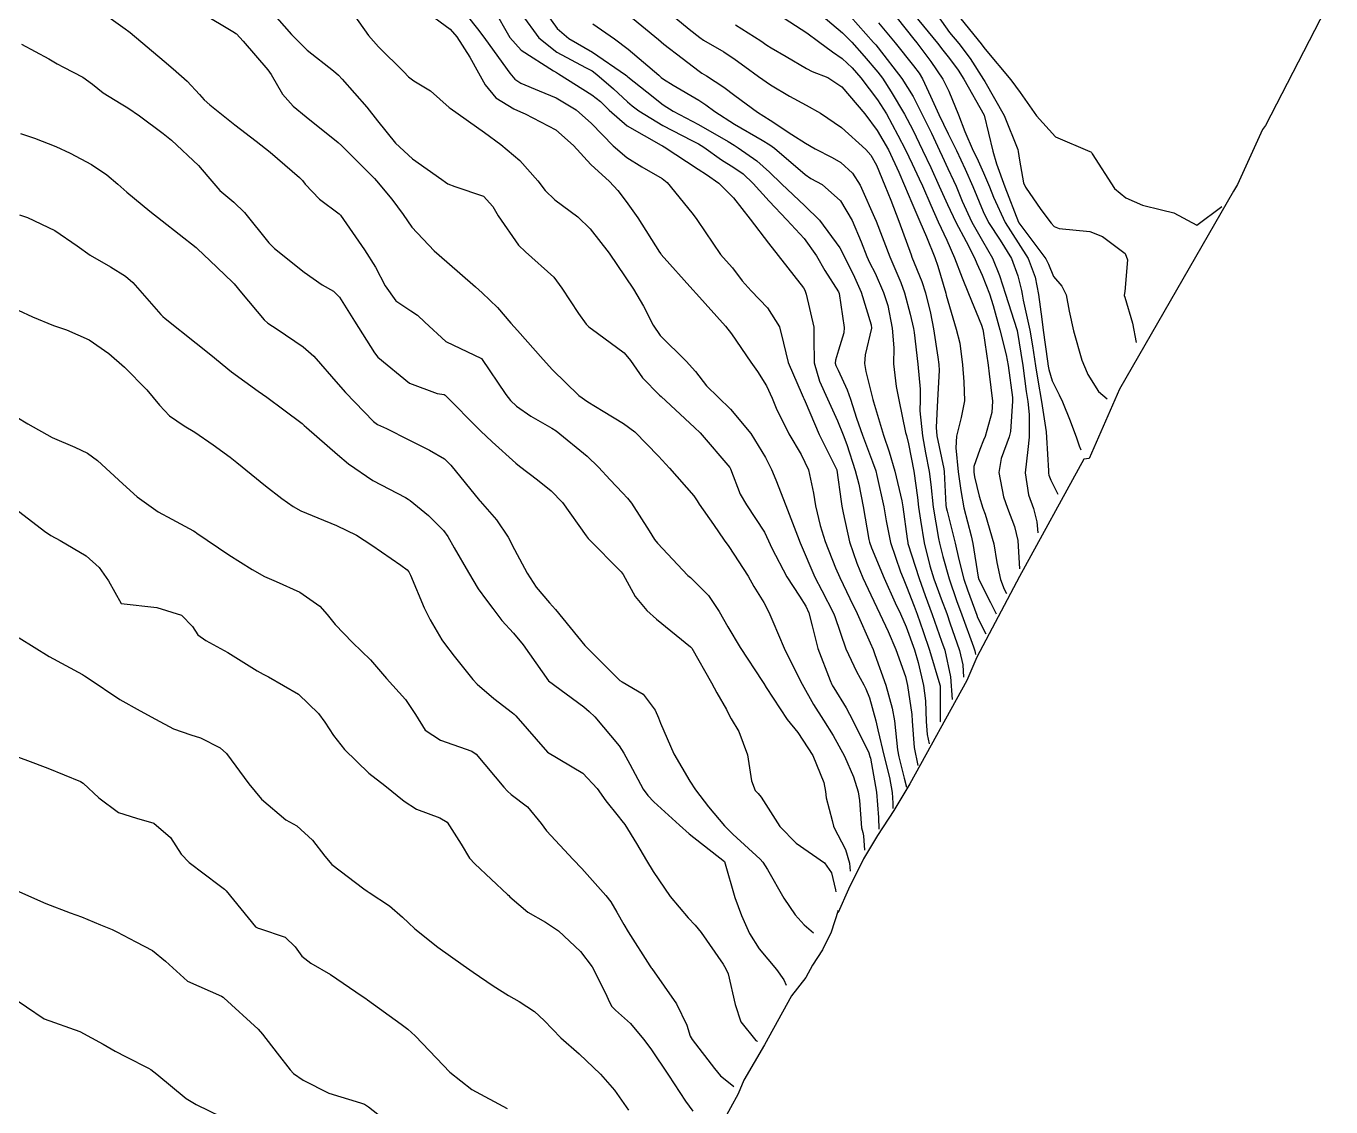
# Model space of a CAD drawing. Header units: metres. Extents: x 318500 to 325275, y 7408834 to 7428799.
# Drawn here: x 322152.8 to 322226, y 7416775.1 to 7416835.7 of the extents above; entities that cross this region are included whole.
import ezdxf

# ---------------------------------------------------------------- set-up
doc = ezdxf.new("R2010")
doc.units = ezdxf.units.M
doc.header["$MEASUREMENT"] = 0
for name, color, linetype in [('Area', 45, 'Continuous'), ('Curvas de Nivel 1m', 11, 'Continuous'), ('Curvas de Nivel 5m', 15, 'Continuous')]:
    doc.layers.add(name, color=color, linetype=linetype)

msp = doc.modelspace()

# ---------------------------------------------------------------- linework, layer by layer
at = {"layer": 'Area'}
msp.add_lwpolyline([(322225.979, 7416837.205), (322222.31, 7416830.083), (322222.152, 7416829.863), (322220.747, 7416826.786), (322220.523, 7416826.402), (322214.122, 7416815.313), (322212.436, 7416811.439), (322212.129, 7416811.399), (322208.517, 7416804.814), (322206.125, 7416800.304), (322205.563, 7416799), (322202.375, 7416793.211), (322201.471, 7416791.705), (322200.567, 7416790.302), (322199.783, 7416789), (322198.937, 7416787.301), (322198.362, 7416785.995), (322198.35, 7416786.108), (322197.975, 7416784.898), (322197.473, 7416783.904), (322196.913, 7416783.051), (322196.542, 7416782.361), (322195.75, 7416781.328), (322194.238, 7416778.588), (322193.075, 7416776.599), (322192.747, 7416775.827), (322191.89, 7416774.273)], dxfattribs=at)
at = {"layer": 'Curvas de Nivel 1m', "flags": 128}
for points, elevation in [([(322156.622, 7416836.774), (322158.395, 7416835.511), (322158.601, 7416835.355), (322158.671, 7416835.299), (322160.576, 7416833.699), (322161.091, 7416833.272), (322161.874, 7416832.572), (322162.556, 7416831.829), (322162.827, 7416831.52), (322163.137, 7416831.241), (322164.534, 7416830.135), (322165.73, 7416829.208), (322166.511, 7416828.587), (322168.162, 7416827.175), (322168.325, 7416827.009), (322168.486, 7416826.807), (322169.282, 7416825.962), (322170.394, 7416825.141), (322170.469, 7416825.068), (322171.816, 7416823.126), (322172.425, 7416822.146), (322172.974, 7416821.112), (322173.567, 7416820.268), (322174.396, 7416819.699), (322174.781, 7416819.472), (322175.187, 7416819.078), (322176.374, 7416817.992), (322178.36, 7416817.04), (322179.728, 7416815.019), (322179.989, 7416814.678), (322180.324, 7416814.372), (322181.133, 7416813.813), (322182.312, 7416813.133), (322182.557, 7416812.978), (322184.289, 7416811.568), (322184.921, 7416810.95), (322185.577, 7416810.245), (322186.266, 7416809.507), (322186.549, 7416809.212), (322186.775, 7416808.922), (322187.768, 7416807.376), (322188.072, 7416806.902), (322188.227, 7416806.694), (322189.924, 7416804.883), (322190.075, 7416804.757), (322190.198, 7416804.661), (322191.084, 7416803.761), (322191.697, 7416802.857), (322192.167, 7416802.008), (322192.863, 7416800.839), (322194.122, 7416798.932), (322194.194, 7416798.819), (322194.326, 7416798.61), (322195.492, 7416796.806), (322196.089, 7416796.072), (322196.934, 7416794.787), (322197.552, 7416793.273), (322197.647, 7416792.776), (322197.686, 7416792.425), (322198.024, 7416791.152), (322198.092, 7416790.84), (322198.115, 7416790.769), (322198.776, 7416789.532), (322198.992, 7416788.758), (322199.03, 7416788.32)], 751), ([(322170.63, 7416837.14), (322172.027, 7416835.126), (322172.591, 7416834.491), (322174.005, 7416833.098), (322174.283, 7416832.81), (322174.565, 7416832.599), (322175.507, 7416832.024), (322176.55, 7416831.101), (322176.601, 7416831.059), (322178.53, 7416829.695), (322179.456, 7416829.026), (322180.507, 7416828.136), (322181.53, 7416826.994), (322181.944, 7416826.448), (322182.479, 7416825.927), (322183.76, 7416824.967), (322184.46, 7416824.302), (322185.523, 7416822.944), (322186.42, 7416821.612), (322186.878, 7416820.923), (322187.455, 7416819.969), (322187.985, 7416818.906), (322188.381, 7416818.324), (322189.83, 7416816.885), (322190.354, 7416816.309), (322190.986, 7416815.51), (322191.628, 7416814.861), (322192.33, 7416814.203), (322193.465, 7416812.833), (322194.29, 7416811.496), (322194.623, 7416810.817), (322194.859, 7416810.23), (322195.425, 7416808.808), (322196.172, 7416806.86), (322196.198, 7416806.8), (322196.229, 7416806.716), (322197.05, 7416804.787), (322197.441, 7416804.03), (322198.098, 7416802.771), (322198.177, 7416802.578), (322198.796, 7416800.76), (322199.385, 7416799.497), (322199.79, 7416798.745), (322199.905, 7416798.531), (322200.113, 7416798.02), (322200.479, 7416796.736), (322200.59, 7416796.237), (322200.943, 7416794.731), (322201.228, 7416793.552), (322201.379, 7416792.727), (322201.424, 7416792.116), (322201.43, 7416791.83)], 748), ([(322175.14, 7416836.565), (322176.606, 7416835.483), (322176.991, 7416835.056), (322177.719, 7416833.912), (322178.198, 7416833.044), (322178.563, 7416832.365), (322179.162, 7416831.636), (322180.172, 7416831.016), (322180.548, 7416830.852), (322180.813, 7416830.739), (322182.533, 7416829.85), (322183.527, 7416828.97), (322184.504, 7416827.906), (322185.532, 7416826.944), (322186.005, 7416826.457), (322186.479, 7416825.835), (322186.857, 7416825.306), (322187.123, 7416824.92), (322188.353, 7416822.99), (322188.413, 7416822.9), (322188.439, 7416822.864), (322190.221, 7416820.882), (322190.417, 7416820.663), (322192.048, 7416818.855), (322192.384, 7416818.42), (322193.463, 7416816.833), (322193.841, 7416816.314), (322194.347, 7416815.506), (322194.658, 7416814.817), (322194.891, 7416814.255), (322195.598, 7416812.807), (322196.293, 7416811.648), (322196.688, 7416810.794), (322196.972, 7416809.495), (322197.093, 7416808.788), (322197.348, 7416807.679), (322197.634, 7416806.779), (322198.208, 7416805.304), (322198.446, 7416804.766), (322199.015, 7416803.584), (322199.416, 7416802.751), (322200.156, 7416801.109), (322200.312, 7416800.738), (322200.423, 7416800.46), (322201.029, 7416798.731), (322201.384, 7416797.45), (322201.514, 7416796.726), (322201.689, 7416795.111), (322201.758, 7416794.723), (322202.052, 7416793.525), (322202.19, 7416793.01)], 747), ([(322176.918, 7416837.057), (322178.148, 7416835.504), (322178.505, 7416835.041), (322178.598, 7416834.914), (322179.958, 7416833.019), (322180.239, 7416832.687), (322180.565, 7416832.468), (322181.602, 7416832.036), (322182.557, 7416831.64), (322183.68, 7416830.969), (322184.539, 7416830.194), (322185.743, 7416828.942), (322186.511, 7416828.303), (322187.359, 7416827.774), (322188.502, 7416827.114), (322188.782, 7416826.897), (322190.165, 7416825.192), (322190.392, 7416824.881), (322190.468, 7416824.759), (322191.77, 7416822.86), (322192.088, 7416822.507), (322192.433, 7416822.116), (322192.98, 7416821.396), (322193.479, 7416820.834), (322194.406, 7416819.871), (322195.072, 7416818.813), (322195.288, 7416817.899), (322195.56, 7416816.808), (322196.342, 7416814.995), (322196.404, 7416814.862), (322196.431, 7416814.799), (322196.506, 7416814.629), (322197.285, 7416812.785), (322198.28, 7416810.793), (322198.287, 7416810.77), (322198.526, 7416809.03), (322198.57, 7416808.765), (322198.637, 7416808.381), (322198.987, 7416806.759), (322199.401, 7416805.563), (322199.743, 7416804.747), (322199.886, 7416804.434), (322200.191, 7416803.798), (322200.688, 7416802.735), (322201.154, 7416801.741), (322201.592, 7416800.726), (322202.127, 7416799.211), (322202.245, 7416798.718), (322202.48, 7416797.09), (322202.507, 7416796.714), (322202.614, 7416795.247), (322202.82, 7416794.23)], 746), ([(322181.549, 7416836.996), (322182.608, 7416835.528), (322183.269, 7416834.973), (322184.589, 7416834.207), (322186.436, 7416832.932), (322186.51, 7416832.872), (322186.569, 7416832.82), (322187.625, 7416831.978), (322188.553, 7416831.244), (322189.118, 7416830.894), (322190.539, 7416830.142), (322192.191, 7416829.189), (322192.522, 7416828.992), (322192.761, 7416828.846), (322193.8, 7416828.118), (322194.507, 7416827.473), (322195.175, 7416826.813), (322196.482, 7416825.598), (322197.305, 7416824.787), (322198.447, 7416823.234), (322198.687, 7416822.766), (322199.267, 7416821.596), (322199.643, 7416820.752), (322200.212, 7416818.924), (322200.225, 7416818.742), (322199.878, 7416817.237), (322199.829, 7416816.748), (322199.914, 7416816.305), (322200.307, 7416814.74), (322200.338, 7416814.617), (322200.909, 7416812.734), (322201.212, 7416811.815), (322201.543, 7416810.727), (322201.925, 7416809.062), (322201.979, 7416808.723), (322202.233, 7416806.931), (322202.26, 7416806.72), (322202.27, 7416806.678), (322202.897, 7416804.71), (322203.235, 7416803.749), (322203.62, 7416802.698), (322204.158, 7416801.206), (322204.33, 7416800.687), (322204.654, 7416799.208), (322204.74, 7416797.93)], 743), ([(322196.817, 7416836.797), (322198.608, 7416835.281), (322199.123, 7416834.762), (322199.808, 7416833.968), (322200.583, 7416833.083), (322200.842, 7416832.737), (322201.327, 7416831.974), (322202.07, 7416830.725), (322202.537, 7416829.856), (322203.094, 7416828.711), (322203.547, 7416827.741), (322204.023, 7416826.697), (322204.485, 7416825.668), (322204.953, 7416824.683), (322205.535, 7416823.593), (322205.998, 7416822.667), (322206.136, 7416822.364), (322206.43, 7416821.705), (322206.846, 7416820.656), (322207.05, 7416820.014), (322207.423, 7416818.65), (322207.775, 7416817.24), (322207.886, 7416816.645), (322208.126, 7416814.859), (322208.133, 7416814.642), (322208.01, 7416812.947), (322207.943, 7416812.644), (322207.499, 7416811.441), (322207.368, 7416810.649), (322207.633, 7416809.279), (322207.854, 7416808.644), (322208.245, 7416807.616), (322208.432, 7416806.836), (322208.52, 7416805.26)], 737), ([(322198.629, 7416836.686), (322200.343, 7416834.744), (322200.462, 7416834.605), (322200.597, 7416834.449), (322201.926, 7416832.727), (322202.565, 7416831.706), (322203.07, 7416830.712), (322203.584, 7416829.655), (322204.044, 7416828.697), (322204.196, 7416828.374), (322204.51, 7416827.69), (322204.826, 7416827.008), (322204.966, 7416826.683), (322205.315, 7416825.851), (322205.857, 7416824.669), (322206.454, 7416823.619), (322207.004, 7416822.654), (322207.397, 7416821.684), (322207.744, 7416820.647), (322208.376, 7416818.654), (322208.389, 7416818.599), (322208.712, 7416816.635), (322208.901, 7416815.187), (322208.983, 7416814.63), (322209.061, 7416813.897), (322209.068, 7416812.629), (322208.999, 7416811.93), (322208.844, 7416810.632), (322209.036, 7416809.396), (322209.301, 7416808.624), (322209.504, 7416807.877), (322209.56, 7416807.27)], 736), ([(322201.171, 7416836.735), (322202.603, 7416834.934), (322202.776, 7416834.717), (322203.559, 7416833.675), (322204.22, 7416832.695), (322204.57, 7416832.012), (322205.101, 7416830.682), (322205.458, 7416829.754), (322205.935, 7416828.669), (322206.124, 7416828.274), (322206.508, 7416827.434), (322206.843, 7416826.657), (322207.065, 7416826.081), (322207.715, 7416824.648), (322208.453, 7416823.514), (322209.004, 7416822.632), (322209.395, 7416821.591), (322209.593, 7416820.622), (322209.772, 7416819.247), (322209.858, 7416818.618), (322210.097, 7416816.881), (322210.132, 7416816.613), (322210.166, 7416816.421), (322210.352, 7416815.786), (322210.747, 7416815.007), (322210.938, 7416814.601), (322211.368, 7416813.551), (322211.726, 7416812.589), (322211.863, 7416812.146), (322211.96, 7416811.91)], 734), ([(322203.615, 7416836.705), (322204.609, 7416835.305), (322205.12, 7416834.682), (322205.758, 7416833.838), (322206.514, 7416832.661), (322206.578, 7416832.552), (322207.671, 7416830.649), (322208.422, 7416828.74), (322208.446, 7416828.641), (322208.515, 7416828.145), (322208.753, 7416826.887), (322208.862, 7416826.635), (322209.726, 7416825.376), (322210.29, 7416824.613), (322210.467, 7416824.427), (322210.75, 7416824.321), (322212.464, 7416824.155), (322213.167, 7416823.865), (322214.445, 7416822.913), (322214.575, 7416822.558), (322214.422, 7416820.784), (322214.388, 7416820.593), (322214.391, 7416820.56), (322214.419, 7416820.48), (322214.852, 7416819.009), (322215.07, 7416817.93)], 732), ([(322166.619, 7416836.447), (322167.72, 7416835.183), (322168.587, 7416834.32), (322170.066, 7416833.148), (322170.343, 7416832.919), (322170.565, 7416832.69), (322171.937, 7416831.126), (322172.538, 7416830.351), (322173.542, 7416829.105), (322174.507, 7416828.224), (322176.151, 7416827.065), (322176.348, 7416826.921), (322176.488, 7416826.83), (322176.875, 7416826.667), (322178.481, 7416826.128), (322178.994, 7416825.551), (322179.3, 7416825.028), (322180.446, 7416823.393), (322180.828, 7416823.004), (322182.419, 7416821.589), (322182.873, 7416820.975), (322183.797, 7416819.565), (322184.235, 7416818.962), (322184.388, 7416818.808), (322184.877, 7416818.459), (322186.366, 7416817.357), (322186.716, 7416816.925), (322187.389, 7416815.953), (322188.341, 7416814.982), (322188.431, 7416814.899), (322190.314, 7416813.175), (322190.624, 7416812.875), (322192.281, 7416810.927), (322192.318, 7416810.849), (322192.866, 7416809.441), (322193.226, 7416808.836), (322194.237, 7416807.297), (322194.458, 7416806.818), (322194.638, 7416806.402), (322195.479, 7416804.807), (322196.189, 7416803.722), (322196.55, 7416803.161), (322196.72, 7416802.792), (322196.908, 7416802.05), (322197.215, 7416800.784), (322197.905, 7416798.991), (322198.005, 7416798.772), (322198.045, 7416798.697), (322198.118, 7416798.582), (322198.805, 7416797.457), (322199.18, 7416796.754), (322200.073, 7416794.94), (322200.143, 7416794.739), (322200.164, 7416794.644), (322200.512, 7416792.735), (322200.613, 7416791.322), (322200.63, 7416790.66)], 749), ([(322180.619, 7416836.305), (322181.573, 7416834.995), (322182.588, 7416834.2), (322184.193, 7416833.347), (322184.573, 7416833.145), (322184.839, 7416832.956), (322185.764, 7416832.144), (322186.555, 7416831.415), (322186.816, 7416831.189), (322187.182, 7416830.921), (322188.538, 7416830.09), (322190.152, 7416829.257), (322190.523, 7416829.066), (322190.825, 7416828.875), (322191.818, 7416828.166), (322192.509, 7416827.745), (322193.039, 7416827.375), (322193.586, 7416826.834), (322194.485, 7416825.847), (322195.475, 7416824.81), (322196.454, 7416823.75), (322197.143, 7416822.789), (322197.618, 7416821.968), (322198.382, 7416820.771), (322198.419, 7416820.677), (322198.698, 7416818.765), (322198.673, 7416818.478), (322198.371, 7416817.509), (322198.202, 7416816.933), (322198.196, 7416816.772), (322198.233, 7416816.646), (322198.356, 7416816.384), (322198.872, 7416815.289), (322199.05, 7416814.759), (322199.381, 7416813.698), (322199.726, 7416812.749), (322200.288, 7416811.251), (322200.467, 7416810.738), (322200.535, 7416810.48), (322200.915, 7416808.733), (322201.044, 7416807.936), (322201.287, 7416806.729), (322201.849, 7416805.08), (322202.002, 7416804.722), (322202.195, 7416804.256), (322202.623, 7416803.152), (322202.782, 7416802.711), (322203.133, 7416801.738), (322203.475, 7416800.7), (322204.055, 7416798.757), (322204.073, 7416798.691), (322204.075, 7416798.646), (322204.082, 7416796.69), (322204.09, 7416796.67)], 744), ([(322186.62, 7416836.275), (322188.286, 7416834.905), (322188.596, 7416834.648), (322189.614, 7416833.86), (322190.574, 7416833.14), (322190.724, 7416833.03), (322190.983, 7416832.874), (322191.949, 7416832.238), (322192.564, 7416831.763), (322193.842, 7416830.831), (322194.543, 7416830.384), (322195.753, 7416829.586), (322196.524, 7416829.094), (322197.062, 7416828.792), (322198.029, 7416828.291), (322198.512, 7416828.01), (322199.166, 7416827.42), (322199.586, 7416826.754), (322200.47, 7416824.768), (322200.482, 7416824.74), (322200.488, 7416824.721), (322201.247, 7416822.732), (322201.863, 7416821.289), (322202.077, 7416820.723), (322202.402, 7416819.521), (322202.578, 7416818.717), (322202.612, 7416818.492), (322202.821, 7416816.713), (322202.951, 7416815.316), (322202.951, 7416814.711), (322202.944, 7416814.098), (322203.086, 7416812.708), (322203.259, 7416811.742), (322203.462, 7416810.702), (322203.546, 7416809.974), (322203.677, 7416808.699), (322203.978, 7416806.949), (322204.032, 7416806.693), (322204.219, 7416805.95), (322204.587, 7416804.684), (322204.993, 7416803.483), (322205.293, 7416802.673), (322205.941, 7416800.875), (322206.016, 7416800.662), (322206.041, 7416800.554), (322206.05, 7416800.46)], 741), ([(322195.332, 7416836.1), (322196.607, 7416835.277), (322197.251, 7416834.79), (322198.035, 7416834.219), (322198.591, 7416833.849), (322199.153, 7416833.329), (322199.637, 7416832.754), (322200.562, 7416831.53), (322201.064, 7416830.735), (322201.704, 7416829.557), (322202.133, 7416828.724), (322202.512, 7416827.941), (322202.896, 7416827.106), (322203.078, 7416826.711), (322203.556, 7416825.632), (322203.963, 7416824.698), (322204.455, 7416823.665), (322204.879, 7416822.683), (322205.309, 7416821.557), (322205.674, 7416820.671), (322206.394, 7416818.9), (322206.467, 7416818.659), (322206.49, 7416818.558), (322206.764, 7416816.656), (322206.83, 7416816.18), (322207.014, 7416814.653), (322206.974, 7416814.01), (322206.591, 7416812.657), (322206.514, 7416812.451), (322206.299, 7416811.943), (322205.966, 7416810.983), (322205.965, 7416810.665), (322206.01, 7416810.397), (322206.267, 7416809.317), (322206.472, 7416808.658), (322206.597, 7416808.314), (322207.091, 7416806.651), (322207.256, 7416805.608), (322207.453, 7416804.647), (322207.667, 7416804.118), (322207.8, 7416803.86)], 738), ([(322202.624, 7416836.299), (322203.924, 7416834.7), (322204.217, 7416834.317), (322204.591, 7416833.836), (322205.085, 7416833.182), (322205.407, 7416832.678), (322206.55, 7416830.66), (322207.028, 7416828.655), (322207.232, 7416827.934), (322207.705, 7416826.648), (322208.471, 7416824.677), (322208.486, 7416824.64), (322208.546, 7416824.562), (322209.998, 7416822.617), (322210.145, 7416822.322), (322210.43, 7416821.635), (322210.904, 7416821.082), (322211.137, 7416820.599), (322211.314, 7416819.689), (322211.554, 7416818.593), (322212.017, 7416816.933), (322212.165, 7416816.583), (322212.225, 7416816.448), (322212.356, 7416816.137), (322212.96, 7416815.187), (322213.44, 7416814.78)], 733), ([(322205.24, 7416836.062), (322206.375, 7416834.663), (322206.472, 7416834.535), (322206.597, 7416834.371), (322208.036, 7416832.645), (322208.569, 7416831.94), (322209.476, 7416830.626), (322210.533, 7416829.447), (322212.47, 7416828.632), (322212.521, 7416828.614), (322212.558, 7416828.58), (322212.603, 7416828.495), (322213.845, 7416826.567), (322214.492, 7416826.045), (322215.412, 7416825.62), (322216.483, 7416825.367), (322217.167, 7416825.206), (322218.47, 7416824.5), (322219.87, 7416825.56)], 731), ([(322184.612, 7416835.781), (322185.821, 7416834.942), (322186.592, 7416834.368), (322188.3, 7416832.904), (322188.446, 7416832.78), (322188.568, 7416832.691), (322189.102, 7416832.357), (322190.556, 7416831.506), (322190.932, 7416831.25), (322191.446, 7416830.867), (322192.54, 7416830.163), (322194.092, 7416829.261), (322194.523, 7416829.013), (322194.789, 7416828.817), (322196.505, 7416827.347), (322196.833, 7416827.125), (322197.459, 7416826.786), (322198.487, 7416825.875), (322199.152, 7416824.76), (322199.64, 7416823.564), (322199.958, 7416822.747), (322200.112, 7416822.42), (322200.431, 7416821.812), (322200.909, 7416820.735), (322201.137, 7416820.005), (322201.394, 7416818.73), (322201.478, 7416817.624), (322201.46, 7416816.729), (322201.603, 7416815.472), (322201.761, 7416814.726), (322202.136, 7416812.898), (322202.184, 7416812.721), (322202.303, 7416812.252), (322202.601, 7416810.715), (322202.803, 7416809.25), (322202.867, 7416808.711), (322202.973, 7416807.985), (322203.189, 7416806.706), (322203.501, 7416805.41), (322203.719, 7416804.697), (322203.845, 7416804.344), (322204.187, 7416803.427), (322204.387, 7416802.892), (322204.463, 7416802.686), (322204.625, 7416802.232), (322205.162, 7416800.675), (322205.346, 7416799.88), (322205.39, 7416799.19)], 742), ([(322192.613, 7416835.73), (322194.023, 7416834.829), (322194.366, 7416834.592), (322194.596, 7416834.441), (322195.451, 7416833.952), (322196.585, 7416833.285), (322196.91, 7416833.122), (322197.782, 7416832.782), (322198.572, 7416832.259), (322199.846, 7416830.751), (322200.536, 7416829.816), (322201.177, 7416828.733), (322201.767, 7416827.468), (322202.081, 7416826.724), (322202.486, 7416825.759), (322202.94, 7416824.713), (322203.308, 7416823.856), (322203.776, 7416822.7), (322203.946, 7416822.208), (322204.386, 7416820.691), (322204.418, 7416820.578), (322204.982, 7416818.681), (322205.17, 7416817.886), (322205.328, 7416816.675), (322205.408, 7416815.731), (322205.441, 7416814.673), (322205.263, 7416813.738), (322204.986, 7416812.68), (322204.949, 7416812.032), (322205.091, 7416810.678), (322205.232, 7416809.638), (322205.412, 7416808.673), (322205.806, 7416807.097), (322205.899, 7416806.665), (322206.202, 7416804.779), (322206.241, 7416804.66), (322206.895, 7416803.361), (322207.22, 7416802.73)], 739), ([(322152.589, 7416834.648), (322154.113, 7416833.828), (322154.573, 7416833.551), (322154.943, 7416833.354), (322156.023, 7416832.797), (322156.561, 7416832.404), (322157.156, 7416831.921), (322158.164, 7416831.306), (322158.547, 7416831.08), (322159.204, 7416830.629), (322160.526, 7416829.649), (322160.985, 7416829.273), (322162.499, 7416827.84), (322163.022, 7416827.242), (322163.706, 7416826.456), (322164.476, 7416825.79), (322165.078, 7416825.214), (322166.445, 7416823.519), (322166.756, 7416823.195), (322168.421, 7416821.871), (322169.437, 7416821.155), (322170.061, 7416820.8), (322170.403, 7416820.468), (322171.24, 7416819.132), (322172.364, 7416817.356), (322172.55, 7416817.117), (322174.339, 7416815.66), (322175.883, 7416815.067), (322176.28, 7416815.011), (322176.329, 7416814.985), (322178.245, 7416813.041), (322178.309, 7416812.979), (322178.967, 7416812.363), (322180.282, 7416811.176), (322180.488, 7416811.007), (322181.513, 7416810.236), (322182.266, 7416809.627), (322182.905, 7416808.974), (322184.232, 7416807.106), (322184.348, 7416806.958), (322186.202, 7416805.081), (322186.3, 7416804.929), (322186.975, 7416803.706), (322187.635, 7416802.908), (322188.173, 7416802.43), (322190.086, 7416800.881), (322190.149, 7416800.811), (322191.258, 7416798.863), (322191.555, 7416798.299), (322192.105, 7416797.366), (322192.273, 7416797.019), (322192.362, 7416796.846), (322192.788, 7416796.141), (322193.275, 7416794.832), (322193.509, 7416793.367), (322193.703, 7416792.825), (322193.872, 7416792.656), (322194.036, 7416792.465), (322195.083, 7416790.809), (322196.006, 7416789.875), (322197.591, 7416788.776), (322197.982, 7416788.209), (322198.213, 7416787.257), (322198.22, 7416787.16)], 752), ([(322152.524, 7416829.643), (322153.319, 7416829.372), (322154.513, 7416828.918), (322155.317, 7416828.539), (322156.499, 7416827.897), (322157.363, 7416827.317), (322157.976, 7416826.799), (322158.48, 7416826.348), (322159.766, 7416825.287), (322160.462, 7416824.755), (322162.369, 7416823.251), (322162.439, 7416823.189), (322163.138, 7416822.531), (322164.411, 7416821.307), (322164.493, 7416821.219), (322164.913, 7416820.707), (322166.188, 7416819.202), (322166.387, 7416819.02), (322166.903, 7416818.671), (322168.368, 7416817.697), (322168.969, 7416817.161), (322170.337, 7416815.594), (322170.749, 7416815.136), (322172.314, 7416813.502), (322172.54, 7416813.344), (322173.046, 7416813.109), (322174.301, 7416812.482), (322175.459, 7416811.906), (322176.285, 7416811.411), (322176.654, 7416811.056), (322178.251, 7416809.088), (322178.295, 7416809.039), (322179.204, 7416807.99), (322179.86, 7416807.016), (322180.22, 7416806.338), (322180.923, 7416804.999), (322181.433, 7416804.232), (322182.184, 7416803.344), (322182.511, 7416802.977), (322184.15, 7416800.96), (322186.121, 7416799.002), (322186.246, 7416798.928), (322187.433, 7416798.23), (322188.104, 7416797.339), (322188.285, 7416796.898), (322188.397, 7416796.596), (322189.151, 7416794.889), (322190.047, 7416793.359), (322190.368, 7416792.875), (322191.082, 7416791.916), (322191.979, 7416790.851), (322192.019, 7416790.807), (322192.463, 7416790.393), (322193.992, 7416788.979), (322194.131, 7416788.819), (322194.397, 7416788.403), (322195.312, 7416786.806), (322195.951, 7416785.862), (322196.456, 7416785.303), (322196.97, 7416784.86)], 753), ([(322152.466, 7416825.081), (322152.909, 7416824.93), (322154.453, 7416824.208), (322155.706, 7416823.341), (322156.432, 7416822.817), (322157.569, 7416822.166), (322158.415, 7416821.648), (322158.819, 7416821.296), (322160.392, 7416819.508), (322160.502, 7416819.389), (322160.628, 7416819.276), (322162.37, 7416817.895), (322163.189, 7416817.238), (322164.346, 7416816.297), (322165.85, 7416815.205), (322166.327, 7416814.86), (322167.288, 7416814.154), (322168.312, 7416813.389), (322168.426, 7416813.283), (322168.549, 7416813.166), (322170.288, 7416811.658), (322170.911, 7416811.134), (322172.266, 7416810.203), (322174.104, 7416809.24), (322174.251, 7416809.163), (322174.366, 7416809.088), (322175.403, 7416808.234), (322176.233, 7416807.391), (322176.477, 7416807.058), (322176.842, 7416806.433), (322177.634, 7416805.046), (322178.186, 7416804.128), (322178.642, 7416803.498), (322178.999, 7416803.028), (322179.512, 7416802.362), (322180.16, 7416801.655), (322180.698, 7416801.002), (322182.12, 7416798.98), (322184.106, 7416797.51), (322184.409, 7416797.262), (322184.72, 7416796.951), (322186.076, 7416795.338), (322186.345, 7416794.926), (322186.675, 7416794.306), (322187.432, 7416792.909), (322187.686, 7416792.555), (322188.033, 7416792.202), (322189.472, 7416790.885), (322190.013, 7416790.409), (322191.99, 7416788.85), (322192.56, 7416786.841), (322192.942, 7416785.828), (322193.386, 7416784.828), (322193.927, 7416783.959), (322194.908, 7416782.81), (322195.318, 7416782.222), (322195.45, 7416781.92)], 754), ([(322152.314, 7416813.753), (322152.941, 7416813.374), (322154.299, 7416812.604), (322155.567, 7416812.065), (322156.286, 7416811.732), (322156.832, 7416811.322), (322158.261, 7416810.009), (322159.059, 7416809.292), (322160.242, 7416808.438), (322161.007, 7416808.038), (322162.231, 7416807.375), (322162.307, 7416807.325), (322162.418, 7416807.247), (322164.212, 7416806.035), (322165.502, 7416805.207), (322166.194, 7416804.821), (322166.848, 7416804.532), (322168.182, 7416803.949), (322169.302, 7416803.153), (322169.718, 7416802.699), (322170.16, 7416802.123), (322171.127, 7416801.13), (322172.135, 7416800.151), (322173.043, 7416799.106), (322174.103, 7416797.926), (322174.668, 7416797.081), (322175.211, 7416796.203), (322176.076, 7416795.652), (322177.817, 7416795.043), (322178.067, 7416794.867), (322179.617, 7416793.016), (322179.816, 7416792.792), (322180.036, 7416792.613), (322180.944, 7416791.911), (322181.704, 7416790.985), (322182.014, 7416790.564), (322183.505, 7416788.965), (322183.983, 7416788.47), (322185.336, 7416786.939), (322185.607, 7416786.585), (322185.951, 7416786.02), (322186.343, 7416785.323), (322186.593, 7416784.92), (322187.799, 7416783.014), (322187.88, 7416782.9), (322187.909, 7416782.859), (322189.291, 7416780.886), (322189.868, 7416779.675), (322190.059, 7416779.074), (322190.166, 7416778.875), (322191.436, 7416777.256), (322191.767, 7416776.851), (322191.829, 7416776.787), (322192.52, 7416776.24)], 756), ([(322152.242, 7416808.616), (322153.864, 7416807.364), (322154.226, 7416807.112), (322154.743, 7416806.832), (322156.21, 7416805.978), (322156.943, 7416805.319), (322157.454, 7416804.576), (322158.17, 7416803.3), (322160.168, 7416803.091), (322161.559, 7416802.654), (322162.158, 7416802.011), (322162.469, 7416801.561), (322162.92, 7416801.238), (322164.14, 7416800.562), (322165.784, 7416799.544), (322166.122, 7416799.346), (322166.432, 7416799.195), (322168.106, 7416798.229), (322169.22, 7416797.153), (322169.593, 7416796.655), (322170.078, 7416795.911), (322170.681, 7416795.134), (322172.05, 7416793.809), (322172.954, 7416793.106), (322174.027, 7416792.233), (322174.721, 7416791.78), (322176.022, 7416791.309), (322176.437, 7416791.056), (322177.231, 7416789.818), (322177.695, 7416789.043), (322177.985, 7416788.72), (322179.83, 7416787.012), (322179.898, 7416786.949), (322179.959, 7416786.88), (322180.969, 7416786.014), (322181.945, 7416785.455), (322182.684, 7416784.973), (322183.923, 7416783.82), (322184.567, 7416782.95), (322185.306, 7416781.522), (322185.557, 7416780.935), (322185.671, 7416780.726), (322185.876, 7416780.516), (322186.723, 7416779.772), (322187.441, 7416778.906), (322187.852, 7416778.356), (322188.842, 7416776.89), (322189.808, 7416775.419), (322190.204, 7416774.874)], 757), ([(322152.453, 7416801.377), (322154.135, 7416800.336), (322156, 7416799.332), (322156.119, 7416799.26), (322156.322, 7416799.122), (322158.099, 7416797.921), (322159.225, 7416797.289), (322160.085, 7416796.825), (322161.099, 7416796.283), (322162.077, 7416795.943), (322162.614, 7416795.78), (322163.708, 7416795.225), (322164.065, 7416794.9), (322165.323, 7416793.207), (322166.027, 7416792.345), (322167.392, 7416791.179), (322167.801, 7416790.966), (322168.007, 7416790.849), (322168.888, 7416790.045), (322169.584, 7416789.146), (322169.983, 7416788.686), (322171.764, 7416787.321), (322171.961, 7416787.186), (322172.069, 7416787.118), (322173.212, 7416786.364), (322173.947, 7416785.743), (322174.273, 7416785.415), (322174.62, 7416785.08), (322175.925, 7416784.056), (322177.342, 7416783.046), (322177.904, 7416782.655), (322179.024, 7416781.892), (322179.885, 7416781.349), (322180.479, 7416781.001), (322181.342, 7416780.455), (322181.87, 7416779.951), (322182.818, 7416778.97), (322183.847, 7416778.068), (322185.043, 7416776.942), (322185.817, 7416776.047), (322186.614, 7416774.918)], 758), ([(322152.062, 7416794.827), (322152.919, 7416794.509), (322154.051, 7416794.076), (322155.884, 7416793.332), (322156.039, 7416793.242), (322156.916, 7416792.428), (322158.015, 7416791.606), (322159.034, 7416791.29), (322160.007, 7416791.001), (322160.925, 7416790.192), (322161.536, 7416789.257), (322161.983, 7416788.794), (322163.657, 7416787.532), (322163.961, 7416787.304), (322164.045, 7416787.219), (322164.47, 7416786.697), (322165.705, 7416785.202), (322165.845, 7416785.117), (322165.929, 7416785.091), (322167.361, 7416784.612), (322167.919, 7416784.077), (322168.301, 7416783.551), (322168.802, 7416783.157), (322169.901, 7416782.518), (322171.682, 7416781.314), (322171.881, 7416781.179), (322171.98, 7416781.109), (322173.866, 7416779.739), (322174.232, 7416779.453), (322174.651, 7416779.078), (322175.842, 7416777.834), (322176.597, 7416777.048), (322177.816, 7416776.084), (322179.8, 7416775.01)], 759), ([(322151.88, 7416781.38), (322153.86, 7416780.038), (322155.85, 7416779.33), (322157.157, 7416778.624), (322157.839, 7416778.232), (322158.449, 7416777.903), (322159.706, 7416777.272), (322159.829, 7416777.195), (322160.163, 7416776.929), (322161.805, 7416775.581), (322162.374, 7416775.241), (322163.79, 7416774.545)], 761)]:
    msp.add_lwpolyline(points, dxfattribs=dict(at, elevation=elevation))
at = {"layer": 'Curvas de Nivel 5m', "flags": 128}
for points, elevation in [([(322179.031, 7416836.627), (322179.957, 7416835.02), (322180.59, 7416834.312), (322182.407, 7416833.148), (322182.571, 7416833.055), (322182.689, 7416832.979), (322184.558, 7416831.801), (322185.031, 7416831.429), (322185.523, 7416830.945), (322186.537, 7416830.074), (322188.429, 7416828.994), (322188.521, 7416828.946), (322188.598, 7416828.899), (322190.508, 7416827.635), (322190.973, 7416827.342), (322191.662, 7416826.863), (322192.488, 7416826.045), (322193.429, 7416824.836), (322194.45, 7416823.505), (322195, 7416822.814), (322196.422, 7416820.992), (322196.49, 7416820.868), (322196.518, 7416820.799), (322196.572, 7416820.644), (322196.997, 7416818.791), (322196.997, 7416818.174), (322197.022, 7416816.79), (322197.322, 7416815.757), (322197.759, 7416814.779), (322198.322, 7416813.542), (322198.642, 7416812.765), (322198.849, 7416812.215), (322199.321, 7416810.754), (322199.514, 7416809.993), (322199.769, 7416808.747), (322200.075, 7416806.899), (322200.112, 7416806.742), (322200.225, 7416806.436), (322200.936, 7416804.733), (322201.56, 7416803.352), (322201.859, 7416802.723), (322202.169, 7416801.999), (322202.636, 7416800.713), (322202.843, 7416800.005), (322203.146, 7416798.705), (322203.257, 7416797.849), (322203.301, 7416796.702), (322203.351, 7416795.963), (322203.46, 7416795.45)], 745), ([(322188.626, 7416836.627), (322190.009, 7416835.486), (322190.602, 7416835.018), (322190.816, 7416834.877), (322191.948, 7416834.217), (322192.589, 7416833.787), (322193.134, 7416833.391), (322193.901, 7416832.83), (322194.573, 7416832.373), (322195.632, 7416831.742), (322196.556, 7416831.229), (322197.364, 7416830.788), (322198.538, 7416829.986), (322199.916, 7416828.749), (322200.199, 7416828.427), (322200.511, 7416827.874), (322200.973, 7416826.735), (322201.305, 7416825.915), (322201.756, 7416824.727), (322202.442, 7416822.853), (322202.494, 7416822.719), (322203.057, 7416821.341), (322203.255, 7416820.707), (322203.527, 7416819.579), (322203.705, 7416818.7), (322203.951, 7416817.112), (322204.004, 7416816.695), (322204.017, 7416816.355), (322203.934, 7416814.696), (322203.851, 7416813.163), (322203.893, 7416812.696), (322204.283, 7416810.858), (322204.305, 7416810.69), (322204.392, 7416808.819), (322204.41, 7416808.688), (322204.465, 7416808.479), (322204.922, 7416806.68), (322205.124, 7416805.769), (322205.404, 7416804.672), (322205.602, 7416804.076), (322206.123, 7416802.661), (322206.178, 7416802.524), (322206.64, 7416801.61)], 740), ([(322162.618, 7416836.439), (322164.52, 7416835.302), (322164.6, 7416835.249), (322164.631, 7416835.22), (322165.002, 7416834.808), (322166.398, 7416833.202), (322166.567, 7416832.946), (322167.213, 7416831.847), (322167.802, 7416831.181), (322168.541, 7416830.573), (322170.336, 7416829.143), (322170.518, 7416828.978), (322172.373, 7416827.121), (322172.489, 7416826.992), (322173.339, 7416825.967), (322173.979, 7416825.097), (322174.46, 7416824.394), (322175.722, 7416823.071), (322176.431, 7416822.457), (322178.032, 7416821.044), (322178.407, 7416820.715), (322179.26, 7416819.888), (322180.016, 7416819.016), (322180.384, 7416818.598), (322181.817, 7416816.988), (322182.351, 7416816.398), (322183.821, 7416814.965), (322184.335, 7416814.602), (322185.182, 7416814.093), (322186.317, 7416813.402), (322186.958, 7416812.92), (322188.29, 7416811.571), (322188.898, 7416810.894), (322190.265, 7416809.342), (322190.452, 7416809.067), (322190.568, 7416808.875), (322191.364, 7416807.743), (322191.973, 7416806.854), (322192.225, 7416806.502), (322193.306, 7416804.833), (322193.635, 7416804.269), (322194.185, 7416803.357), (322194.474, 7416802.817), (322194.69, 7416802.297), (322195.339, 7416800.808), (322196.126, 7416799.222), (322196.345, 7416798.797), (322196.975, 7416797.653), (322197.531, 7416796.779), (322198.087, 7416795.905), (322198.712, 7416794.76), (322199.213, 7416793.592), (322199.482, 7416792.748), (322199.553, 7416792.265), (322199.667, 7416790.745), (322199.748, 7416790.476), (322199.787, 7416790.291), (322199.83, 7416789.49)], 750), ([(322200.617, 7416835.845), (322201.554, 7416834.73), (322202.587, 7416833.439), (322202.899, 7416833.031), (322203.093, 7416832.712), (322203.532, 7416831.739), (322204.01, 7416830.698), (322204.534, 7416829.622), (322204.984, 7416828.683), (322205.475, 7416827.641), (322205.907, 7416826.669), (322206.479, 7416825.268), (322206.783, 7416824.657), (322207.445, 7416823.66), (322208.069, 7416822.644), (322208.43, 7416821.663), (322208.634, 7416820.849), (322208.676, 7416820.636), (322208.738, 7416820.313), (322209.095, 7416818.629), (322209.257, 7416817.747), (322209.42, 7416816.624), (322209.547, 7416815.817), (322209.758, 7416814.619), (322210.011, 7416812.918), (322210.04, 7416812.614), (322210.147, 7416810.747), (322210.149, 7416810.612), (322210.167, 7416810.499), (322210.276, 7416810.211), (322210.68, 7416809.43)], 735), ([(322152.394, 7416819.741), (322153.195, 7416819.372), (322154.383, 7416818.883), (322155.096, 7416818.633), (322156.371, 7416818.074), (322157.483, 7416817.313), (322158.349, 7416816.542), (322159.607, 7416815.287), (322160.321, 7416814.425), (322160.873, 7416813.829), (322161.704, 7416813.259), (322162.305, 7416812.904), (322163.327, 7416812.202), (322164.284, 7416811.507), (322164.648, 7416811.216), (322166.261, 7416809.907), (322167.17, 7416809.186), (322167.806, 7416808.737), (322168.243, 7416808.504), (322169.193, 7416808.109), (322170.235, 7416807.681), (322171.352, 7416807.129), (322172.222, 7416806.586), (322173.844, 7416805.457), (322174.202, 7416805.203), (322174.302, 7416805.088), (322174.383, 7416804.901), (322175.158, 7416803.075), (322175.492, 7416802.399), (322176.152, 7416801.271), (322176.297, 7416801.059), (322176.839, 7416800.354), (322177.886, 7416799.042), (322178.116, 7416798.789), (322179.055, 7416797.977), (322180.102, 7416797.187), (322180.2, 7416797.107), (322180.3, 7416797.007), (322182.07, 7416794.98), (322184.053, 7416793.8), (322184.841, 7416792.948), (322185.336, 7416792.243), (322186.025, 7416791.388), (322186.236, 7416791.14), (322186.403, 7416790.924), (322187.054, 7416789.864), (322187.608, 7416788.906), (322187.981, 7416788.288), (322188.945, 7416786.89), (322189.948, 7416785.705), (322190.35, 7416785.28), (322190.681, 7416784.869), (322191.914, 7416783.104), (322192.067, 7416782.848), (322192.19, 7416782.561), (322192.584, 7416780.839), (322192.906, 7416779.87), (322193.736, 7416778.822), (322193.817, 7416778.778), (322193.83, 7416778.77)], 755), ([(322151.96, 7416787.38), (322153.947, 7416786.496), (322155.306, 7416785.97), (322155.936, 7416785.756), (322157.018, 7416785.314), (322157.662, 7416785.038), (322157.926, 7416784.908), (322158.995, 7416784.358), (322159.916, 7416783.859), (322160.658, 7416783.263), (322161.894, 7416782.155), (322163.799, 7416781.303), (322163.881, 7416781.259), (322163.931, 7416781.219), (322165.854, 7416779.45), (322166.099, 7416779.188), (322166.908, 7416778.111), (322167.632, 7416777.172), (322167.827, 7416776.98), (322168.372, 7416776.611), (322169.811, 7416775.879), (322171.586, 7416775.331), (322171.802, 7416775.255), (322172.03, 7416775.108), (322173.786, 7416773.719)], 760)]:
    msp.add_lwpolyline(points, dxfattribs=dict(at, elevation=elevation))

doc.saveas('drawing.dxf')
